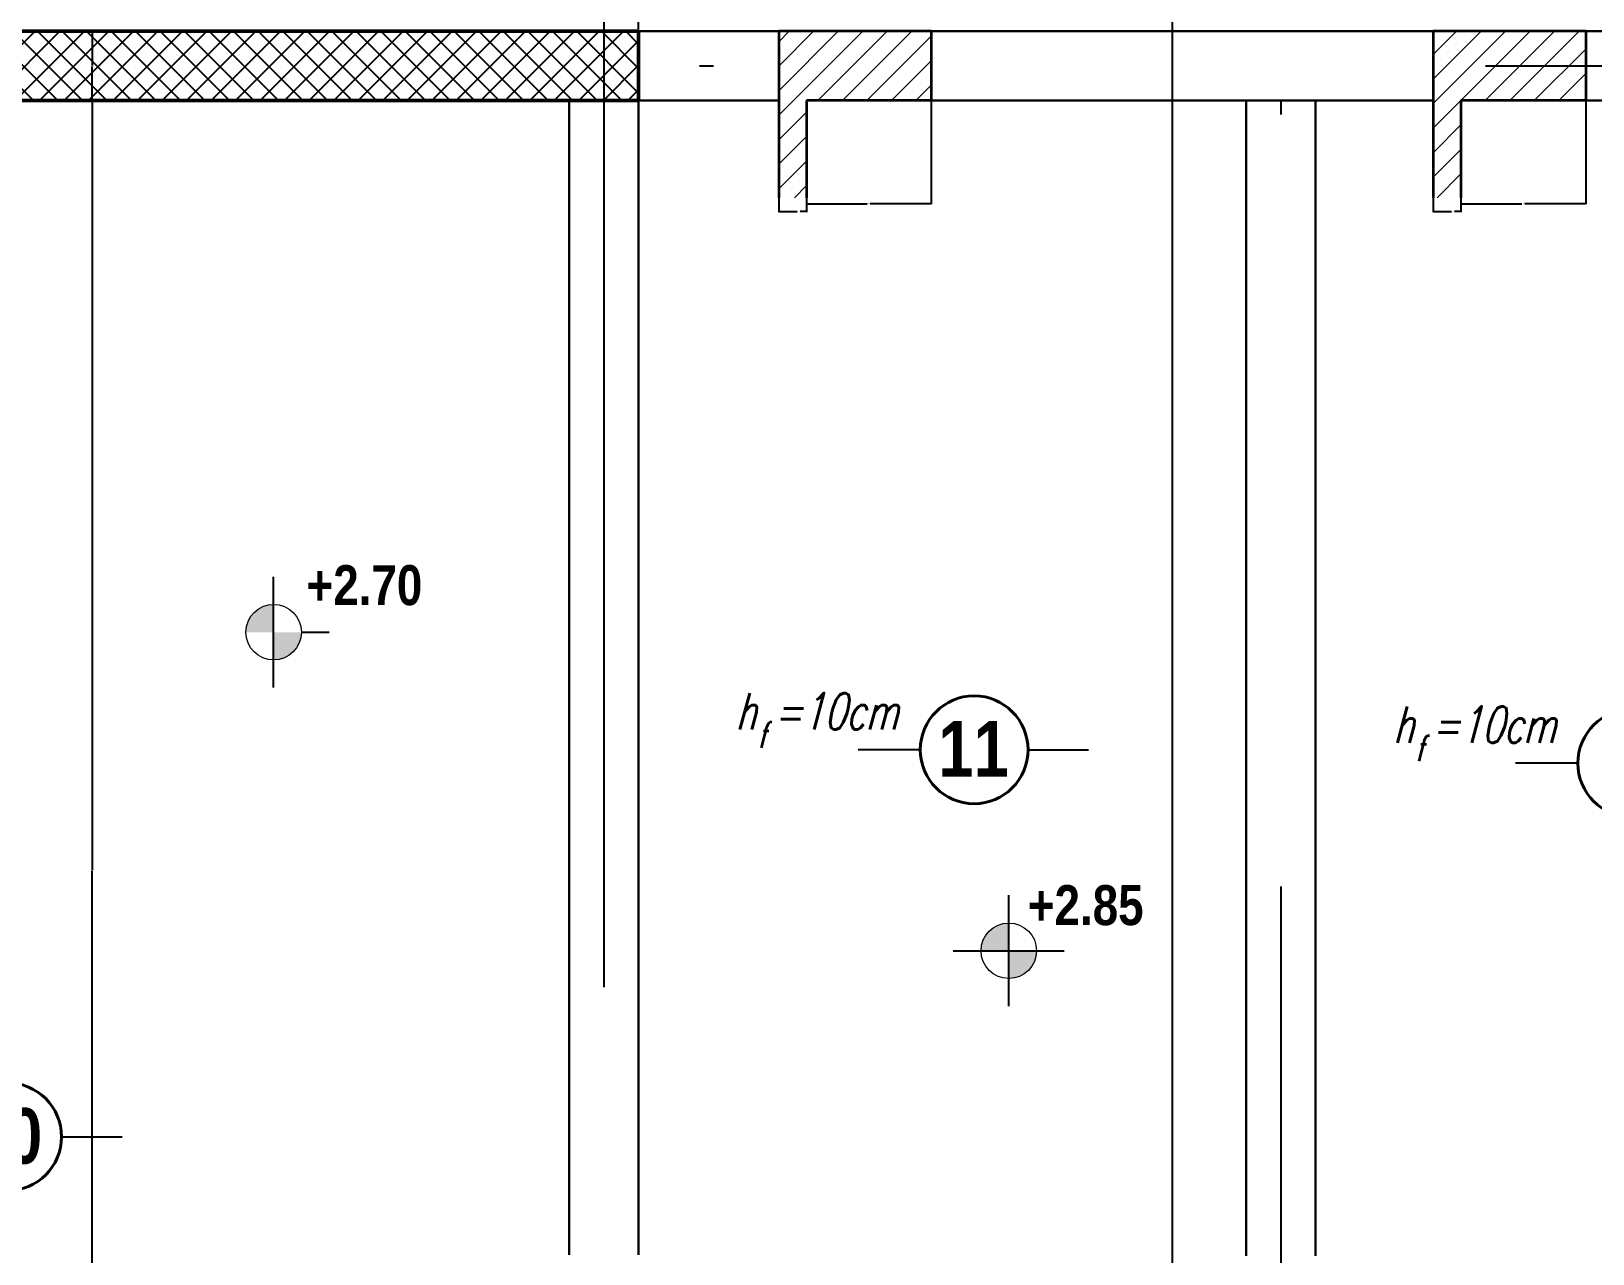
# Model space of a CAD drawing. Header units: millimetres. Extents: x 62 to 4126, y 148 to 2776.
# Drawn here: x 2184 to 2747, y 1680 to 2121 of the extents above; entities that cross this region are included whole.
import ezdxf

# ---------------------------------------------------------------- set-up
doc = ezdxf.new("R2010")
doc.units = ezdxf.units.MM
doc.linetypes.add('DASHDOT', pattern=[25.4, 12.7, -6.35, 0, -6.35])
doc.linetypes.add('Solid Line copy-002', pattern=[1150, 5, -278.333333, 595, -271.666667])
for name, color, linetype, lineweight in [('!Column', 10, 'Continuous', 50), ('!Dimension', 70, 'Continuous', 25), ('!Hatch', 70, 'Continuous', 25), ('!Hf', 132, 'Continuous', 25), ('035', 30, 'Continuous', 30), ('Osi', 70, 'DASHDOT', 25)]:
    doc.layers.add(name, color=color, linetype=linetype, lineweight=lineweight)
doc.layers.add('text', color=7, linetype='Continuous')
doc.styles.add('GENERATED_STYLE_3', font='ARIALNB.TTF')
doc.styles.get("Standard").update_dxf_attribs({"font": 'arial.ttf'})
doc.styles.add('АRM_nadpis', font='simplex.shx', dxfattribs={"width": 0.7, "oblique": 15})
doc.dimstyles.get("Standard").update_dxf_attribs({"dimtxt": 2.5, "dimasz": 2.5, "dimexe": 1.25, "dimexo": 0.625, "dimtad": 1, "dimtxsty": 'Standard', "dimcen": 2.5, "dimazin": 3, "dimtfac": 1, "dimtmove": 0, "dimatfit": 3})

# ---------------------------------------------------------------- blocks, each defined once
blk = doc.blocks.new('*D2213')
at = {"layer": '!Dimension', "color": 0, "lineweight": -2}
for p, q in [((2205.84, 2120.66), (2205.73, 2120.66)), ((2205.91, 2120.48), (2205.91, 2108.34)), ((2205.91, 2095.84), (2205.91, 2107.98)), ((2205.84, 2095.66), (2205.73, 2095.66))]:
    blk.add_line(p, q, dxfattribs=at)
at = {"layer": '!Dimension', "color": 0}
for points in [[(2205.94, 2120.48), (2205.88, 2120.48), (2205.91, 2120.66)], [(2205.88, 2095.84), (2205.94, 2095.84), (2205.91, 2095.66)]]:
    blk.add_solid(points, dxfattribs=at)
at = {"layer": 'Defpoints', "color": 0}
for p in [(2205.91, 2120.66), (2205.91, 2120.66), (2205.91, 2095.66)]:
    blk.add_point(p, dxfattribs=at)
at = {"layer": '!Dimension', "color": 0, "insert": (2205.91, 2108.16), "char_height": 0.18, "attachment_point": 5}
blk.add_mtext('\\A1;25.0000', dxfattribs=at)
blk = doc.blocks.new('*D2248')
at = {"layer": '!Dimension', "color": 0, "lineweight": -2}
for p, q in [((2402.91, 2121.22), (2402.91, 2532.39)), ((2403.09, 2532.21), (2813.3, 2532.21)), ((3224.73, 2532.21), (2814.51, 2532.21)), ((3224.91, 2101.22), (3224.91, 2532.39))]:
    blk.add_line(p, q, dxfattribs=at)
at = {"layer": '!Dimension', "color": 0}
for points in [[(2403.09, 2532.24), (2403.09, 2532.18), (2402.91, 2532.21)], [(3224.73, 2532.18), (3224.73, 2532.24), (3224.91, 2532.21)]]:
    blk.add_solid(points, dxfattribs=at)
at = {"layer": 'Defpoints', "color": 0}
for p in [(3224.91, 2532.21), (2402.91, 2121.16), (3224.91, 2101.16)]:
    blk.add_point(p, dxfattribs=at)
at = {"layer": '!Dimension', "color": 0, "insert": (2813.91, 2532.21), "char_height": 0.18, "attachment_point": 5}
blk.add_mtext('\\A1;822.0000', dxfattribs=at)
blk = doc.blocks.new('*D2264')
at = {"layer": '!Dimension', "color": 0, "lineweight": -2}
for p, q in [((307.91, 2120.22), (307.91, 2592.46)), ((308.09, 2592.28), (2087.55, 2592.28)), ((3867.73, 2592.28), (2088.26, 2592.28)), ((3867.91, 2120.72), (3867.91, 2592.46))]:
    blk.add_line(p, q, dxfattribs=at)
at = {"layer": '!Dimension', "color": 0}
for points in [[(308.09, 2592.31), (308.09, 2592.25), (307.91, 2592.28)], [(3867.73, 2592.25), (3867.73, 2592.31), (3867.91, 2592.28)]]:
    blk.add_solid(points, dxfattribs=at)
at = {"layer": 'Defpoints', "color": 0}
for p in [(3867.91, 2592.28), (307.91, 2120.16), (3867.91, 2120.66)]:
    blk.add_point(p, dxfattribs=at)
at = {"layer": '!Dimension', "color": 0, "insert": (2087.91, 2592.28), "char_height": 0.18, "attachment_point": 5}
blk.add_mtext('\\A1;3560', dxfattribs=at)
blk = doc.blocks.new('*D2468')
at = {"layer": '!Dimension', "color": 0, "lineweight": -2}
for p, q in [((2205.91, 2095.48), (2205.91, 1818.34)), ((2205.97, 2095.66), (2206.09, 2095.66)), ((2205.91, 1540.84), (2205.91, 1817.98)), ((2205.97, 1540.66), (2206.09, 1540.66))]:
    blk.add_line(p, q, dxfattribs=at)
at = {"layer": '!Dimension', "color": 0}
for points in [[(2205.94, 2095.48), (2205.88, 2095.48), (2205.91, 2095.66)], [(2205.88, 1540.84), (2205.94, 1540.84), (2205.91, 1540.66)]]:
    blk.add_solid(points, dxfattribs=at)
at = {"layer": 'Defpoints', "color": 0}
for p in [(2205.91, 2095.66), (2205.91, 2095.66), (2205.91, 1540.66)]:
    blk.add_point(p, dxfattribs=at)
at = {"layer": '!Dimension', "color": 0, "insert": (2205.91, 1818.16), "char_height": 0.18, "attachment_point": 5}
blk.add_mtext('\\A1;555.0000', dxfattribs=at)
blk = doc.blocks.new('A$C56AF32E2')
at = {"color": 4, "linetype": 'Continuous', "lineweight": 25}
for p, q in [((860.3, 837.4), (860.3, 613)), ((666, 418.7), (441.7, 418.7)), ((1054.7, 418.7), (1272.9, 418.7)), ((860.3, 224.3), (860.3, 0))]:
    blk.add_line(p, q, dxfattribs=at)
at = {"color": 4, "linetype": 'Continuous', "lineweight": 40}
blk.add_circle((860.3, 418.7), 194.3, dxfattribs=at)
at = {"layer": 'text', "style": 'АRM_nadpis', "oblique": 15, "width": 0.7}
for s, height, p in [('h =12cm', 131.22, (0, 492.2)), ('f', 91.9, (78.4, 426.1))]:
    blk.add_text(s, height=height, dxfattribs=at).set_placement(p)
at = {"layer": 'text', "color": 4, "linetype": 'Continuous', "lineweight": 5, "insert": (857.9, 522), "char_height": 200, "attachment_point": 2, "style": 'GENERATED_STYLE_3'}
blk.add_mtext('10', dxfattribs=at)
blk = doc.blocks.new('*D2591')
at = {"color": 0, "linetype": 'Continuous', "lineweight": -2}
for p, q in [((2689.41, 2060.6), (2689.41, 2055.47)), ((2689.59, 2055.65), (2696.05, 2055.65)), ((2699.23, 2055.65), (2697.1, 2055.65)), ((2699.41, 2060.6), (2699.41, 2055.47))]:
    blk.add_line(p, q, dxfattribs=at)
at = {"color": 0}
for points in [[(2689.59, 2055.68), (2689.59, 2055.62), (2689.41, 2055.65)], [(2699.23, 2055.62), (2699.23, 2055.68), (2699.41, 2055.65)]]:
    blk.add_solid(points, dxfattribs=at)
at = {"layer": 'Defpoints', "color": 0}
for p in [(2689.41, 2060.66), (2699.41, 2060.66), (2699.41, 2055.65)]:
    blk.add_point(p, dxfattribs=at)
at = {"color": 0, "lineweight": 20, "insert": (2696.57, 2055.65), "char_height": 0.18, "attachment_point": 5}
blk.add_mtext('\\A1;10.0000', dxfattribs=at)
blk = doc.blocks.new('*D2592')
at = {"color": 0, "linetype": 'Continuous', "lineweight": -2}
for p, q in [((2744.41, 2095.6), (2744.41, 2058.3)), ((2699.41, 2060.6), (2699.41, 2058.3)), ((2699.59, 2058.48), (2721.37, 2058.48)), ((2744.23, 2058.48), (2722.44, 2058.48))]:
    blk.add_line(p, q, dxfattribs=at)
at = {"color": 0}
for points in [[(2699.59, 2058.51), (2699.59, 2058.45), (2699.41, 2058.48)], [(2744.23, 2058.45), (2744.23, 2058.51), (2744.41, 2058.48)]]:
    blk.add_solid(points, dxfattribs=at)
at = {"layer": 'Defpoints', "color": 0}
for p in [(2744.41, 2095.66), (2699.41, 2060.66), (2744.41, 2058.48)]:
    blk.add_point(p, dxfattribs=at)
at = {"color": 0, "lineweight": 20, "insert": (2721.91, 2058.48), "char_height": 0.18, "attachment_point": 5}
blk.add_mtext('\\A1;45.0000', dxfattribs=at)
blk = doc.blocks.new('*D2594')
at = {"color": 0, "linetype": 'Continuous', "lineweight": -2}
for p, q in [((2453.41, 2060.6), (2453.41, 2055.47)), ((2453.59, 2055.65), (2460.05, 2055.65)), ((2463.23, 2055.65), (2461.1, 2055.65)), ((2463.41, 2060.6), (2463.41, 2055.47))]:
    blk.add_line(p, q, dxfattribs=at)
at = {"color": 0}
for points in [[(2453.59, 2055.68), (2453.59, 2055.62), (2453.41, 2055.65)], [(2463.23, 2055.62), (2463.23, 2055.68), (2463.41, 2055.65)]]:
    blk.add_solid(points, dxfattribs=at)
at = {"layer": 'Defpoints', "color": 0}
for p in [(2453.41, 2060.66), (2463.41, 2060.66), (2463.41, 2055.65)]:
    blk.add_point(p, dxfattribs=at)
at = {"color": 0, "lineweight": 20, "insert": (2460.57, 2055.65), "char_height": 0.18, "attachment_point": 5}
blk.add_mtext('\\A1;10.0000', dxfattribs=at)
blk = doc.blocks.new('*D2595')
at = {"color": 0, "linetype": 'Continuous', "lineweight": -2}
for p, q in [((2508.41, 2095.6), (2508.41, 2058.3)), ((2463.41, 2060.6), (2463.41, 2058.3)), ((2463.59, 2058.48), (2485.37, 2058.48)), ((2508.23, 2058.48), (2486.44, 2058.48))]:
    blk.add_line(p, q, dxfattribs=at)
at = {"color": 0}
for points in [[(2463.59, 2058.51), (2463.59, 2058.45), (2463.41, 2058.48)], [(2508.23, 2058.45), (2508.23, 2058.51), (2508.41, 2058.48)]]:
    blk.add_solid(points, dxfattribs=at)
at = {"layer": 'Defpoints', "color": 0}
for p in [(2508.41, 2095.66), (2463.41, 2060.66), (2508.41, 2058.48)]:
    blk.add_point(p, dxfattribs=at)
at = {"color": 0, "lineweight": 20, "insert": (2485.91, 2058.48), "char_height": 0.18, "attachment_point": 5}
blk.add_mtext('\\A1;45.0000', dxfattribs=at)

msp = doc.modelspace()

# ---------------------------------------------------------------- hatches: boundary and pattern name
at = {"layer": '!Hatch'}
h = msp.add_hatch(dxfattribs=at)
h.set_pattern_fill('ANSI37', color=256, scale=50)
h.set_pattern_definition([(45, (1978.057, 1586.286), (-4.419417, 4.419417), []), (135, (1978.057, 1586.286), (-4.419417, -4.419417), [])])
h.paths.add_polyline_path([(2171.905, 2120.637), (2106.253, 2120.637), (2106.253, 2107.813), (2171.905, 2107.825)], flags=16)
h.paths.add_polyline_path([(2171.905, 2107.825), (2106.253, 2107.813), (2106.253, 2095.637), (2171.905, 2095.637)], flags=16)
h.paths.add_polyline_path([(2402.915, 2120.637), (2390.415, 2120.637), (2390.415, 2095.637), (2402.915, 2095.637)])
h.paths.add_polyline_path([(1957.915, 1849.328), (1970.468, 1849.328), (1970.468, 1787.66), (1957.915, 1787.66), (1957.915, 1766.16), (1957.915, 1766.16), (1957.915, 1788.66)], flags=16)
h.paths.add_polyline_path([(1970.468, 1849.328), (1982.911, 1849.328), (1982.911, 1787.66), (1970.468, 1787.66)], flags=16)
h.paths.add_polyline_path([(1957.915, 1734.16), (1982.915, 1734.16), (1982.915, 2095.637), (2390.415, 2095.637), (2390.415, 2120.637), (1982.915, 2120.637), (1982.915, 2210.631), (1957.915, 2210.631)])
at = {"linetype": 'Continuous', "lineweight": 20}
h = msp.add_hatch(dxfattribs=at)
h.set_pattern_fill('ANSI31', scale=50, style=0)
h.set_pattern_definition([(45, (-881747.392, -482559.763), (-4.419417382, 4.419417382), [])])
h.paths.add_polyline_path([(2508.416, 2120.637), (2453.416, 2120.637), (2453.416, 2108.137), (2508.416, 2108.137)])
h.paths.add_polyline_path([(2508.416, 2108.137), (2453.416, 2108.137), (2453.416, 2060.637), (2463.416, 2060.637), (2463.416, 2095.637), (2508.416, 2095.637)])
h = msp.add_hatch(dxfattribs=at)
h.set_pattern_fill('ANSI31', scale=50, style=0)
h.set_pattern_definition([(45, (-881471.392, -482559.763), (-4.419417382, 4.419417382), [])])
h.paths.add_polyline_path([(2744.416, 2120.637), (2689.416, 2120.637), (2689.416, 2108.137), (2744.416, 2108.137)])
h.paths.add_polyline_path([(2744.416, 2108.137), (2689.416, 2108.137), (2689.416, 2060.637), (2699.416, 2060.637), (2699.416, 2095.637), (2744.416, 2095.637)])
h = msp.add_hatch(color=7, dxfattribs=at)
h.paths.add_polyline_path([(2261.307, 1904.025), (2271.307, 1904.025), (2271.307, 1914.025, 0.4142136)])
h.paths.add_polyline_path([(2271.307, 1904.025), (2271.307, 1894.025, 0.4142136), (2281.307, 1904.025)])
h = msp.add_hatch(color=7, dxfattribs=at)
h.paths.add_polyline_path([(2526.379, 1789.175), (2536.379, 1789.175), (2536.379, 1799.175, 0.4142136)])
h.paths.add_polyline_path([(2536.379, 1789.175), (2536.379, 1779.175, 0.4142136), (2546.379, 1789.175)])

# ---------------------------------------------------------------- linework, layer by layer
at = {"layer": '!Column'}
for p, q in [((1977.915, 2120.637), (2402.915, 2120.637)), ((2402.915, 2120.637), (2402.915, 2095.637)), ((2402.915, 2095.637), (2139.757, 2095.637))]:
    msp.add_line(p, q, dxfattribs=at)
at = {"layer": '!Hf', "color": 4, "linetype": 'Continuous', "lineweight": 25}
for p, q in [((2504.462, 1861.622), (2482.027, 1861.622)), ((2543.328, 1861.622), (2565.151, 1861.622)), ((2741.573, 1856.791), (2719.139, 1856.791))]:
    msp.add_line(p, q, dxfattribs=at)
at = {"layer": '!Hf', "color": 4, "linetype": 'Continuous', "lineweight": 40}
for centre in [(2523.895, 1861.622), (2761.006, 1856.791)]:
    msp.add_circle(centre, 19.433, dxfattribs=at)
at = {"color": 3, "linetype": 'Continuous', "lineweight": 35}
for p, q in [((2508.416, 2120.637), (2453.416, 2120.637)), ((2453.416, 2120.637), (2453.416, 2060.637)), ((2508.416, 2120.637), (2508.416, 2095.637)), ((2744.416, 2120.637), (2689.416, 2120.637)), ((2689.416, 2120.637), (2689.416, 2060.637)), ((2744.416, 2120.637), (2744.416, 2095.637)), ((2508.416, 2095.637), (2463.416, 2095.637)), ((2463.416, 2095.637), (2463.416, 2060.637)), ((2744.416, 2095.637), (2699.416, 2095.637)), ((2699.416, 2095.637), (2699.416, 2060.637))]:
    msp.add_line(p, q, dxfattribs=at)
at = {"color": 7, "linetype": 'Continuous', "lineweight": 25}
for p, q in [((2271.307, 1884.025), (2271.307, 1924.025)), ((2281.307, 1904.025), (2291.307, 1904.025)), ((2536.379, 1769.175), (2536.379, 1809.175)), ((2516.379, 1789.175), (2556.379, 1789.175))]:
    msp.add_line(p, q, dxfattribs=at)
at = {"color": 7, "linetype": 'Continuous', "lineweight": 20}
for centre in [(2271.307, 1904.025), (2536.379, 1789.175)]:
    msp.add_circle(centre, 10, dxfattribs=at)
at = {"layer": '035'}
for p, q in [((1977.915, 2120.637), (3867.915, 2120.637)), ((1977.915, 2095.637), (2402.905, 2095.637)), ((2377.915, 2096.326), (2377.915, 1679.625)), ((2402.905, 2095.637), (2453.416, 2095.637)), ((2402.915, 2096.326), (2402.915, 1679.625)), ((2402.915, 2096.326), (2402.915, 1679.625)), ((2463.416, 2095.637), (2689.416, 2095.637)), ((2621.915, 2095.637), (2621.915, 1679.225)), ((2646.915, 2095.637), (2646.915, 1679.225)), ((2699.416, 2095.637), (2933.416, 2095.637))]:
    msp.add_line(p, q, dxfattribs=at)
at = {"layer": 'Osi', "linetype": 'Solid Line copy-002', "lineweight": 25}
for p, q in [((2390.415, 2654.345), (2390.415, 1540.637)), ((2595.413, 211.257), (2595.413, 2654.348)), ((124.878, 2108.137), (4062.976, 2108.137)), ((2634.415, 2095.637), (2634.415, 1528.819))]:
    msp.add_line(p, q, dxfattribs=at)

# ---------------------------------------------------------------- block references
at = {"layer": '!Hf', "xscale": 0.1, "yscale": 0.1, "zscale": 0.1}
msp.add_blockref('A$C56AF32E2', (2089.357, 1680.257), dxfattribs=at)

# ---------------------------------------------------------------- texts
at = {"layer": '!Hf', "style": 'АRM_nadpis', "oblique": 15, "width": 0.7}
for s, height, p in [('h =10cm', 13.122, (2437.861, 1868.974)), ('h =10cm', 13.122, (2674.973, 1864.142)), ('f', 9.185, (2445.699, 1862.365)), ('f', 9.185, (2682.81, 1857.533))]:
    msp.add_text(s, height=height, dxfattribs=at).set_placement(p)
at = {"layer": '!Hf', "color": 4, "linetype": 'Continuous', "lineweight": 5, "insert": (2523.651, 1871.951), "char_height": 20, "attachment_point": 2, "style": 'GENERATED_STYLE_3'}
msp.add_mtext('11', dxfattribs=at)
at = {"layer": 'text', "color": 6, "linetype": 'Continuous', "lineweight": 5, "char_height": 14.4, "attachment_point": 2, "style": 'GENERATED_STYLE_3'}
for s, insert in [('+2.70', (2304.039, 1928.178)), ('+2.85', (2564.111, 1812.828))]:
    msp.add_mtext(s, dxfattribs=dict(at, insert=insert))

# ---------------------------------------------------------------- dimensions: what is measured, and where the dimension line sits
at = {"layer": '!Dimension'}
dim = msp.add_linear_dim(base=(3867.905, 2592.284), p1=(307.905, 2120.16), p2=(3867.905, 2120.66), dimstyle='Standard', override={"dimdec": 0}, dxfattribs=at)
dim.commit()
dim.dimension.update_dxf_attribs({"geometry": '*D2264', "text_midpoint": (2087.905, 2592.284)})
dim = msp.add_linear_dim(base=(3224.905, 2532.21), p1=(2402.905, 2121.16), p2=(3224.905, 2101.16), dimstyle='Standard', dxfattribs=at)
dim.commit()
dim.dimension.update_dxf_attribs({"geometry": '*D2248', "text_midpoint": (2813.905, 2532.21)})
for base, p1, p2, angle, picture, middle in [((2205.905, 2120.66), (2205.905, 2095.66), (2205.905, 2120.66), 90, '*D2213', (2205.905, 2108.16)), ((2205.905, 2095.66), (2205.905, 1540.66), (2205.905, 2095.66), 270, '*D2468', (2205.905, 1818.16))]:
    dim = msp.add_linear_dim(base=base, p1=p1, p2=p2, angle=angle, dimstyle='Standard', dxfattribs=at)
    dim.commit()
    dim.dimension.update_dxf_attribs({"geometry": picture, "text_midpoint": middle})
at = {"color": 7, "linetype": 'Continuous', "lineweight": 20}
for base, p1, p2, picture, middle in [((2508.405, 2058.48), (2463.405, 2060.66), (2508.405, 2095.66), '*D2595', (2485.905, 2058.48)), ((2744.405, 2058.48), (2699.405, 2060.66), (2744.405, 2095.66), '*D2592', (2721.905, 2058.48)), ((2463.405, 2055.647), (2453.405, 2060.66), (2463.405, 2060.66), '*D2594', (2460.572, 2055.647)), ((2699.405, 2055.647), (2689.405, 2060.66), (2699.405, 2060.66), '*D2591', (2696.572, 2055.647))]:
    dim = msp.add_linear_dim(base=base, p1=p1, p2=p2, dimstyle='Standard', dxfattribs=at)
    dim.commit()
    dim.dimension.update_dxf_attribs({"geometry": picture, "text_midpoint": middle, "dimtype": 160})

doc.saveas('drawing.dxf')
